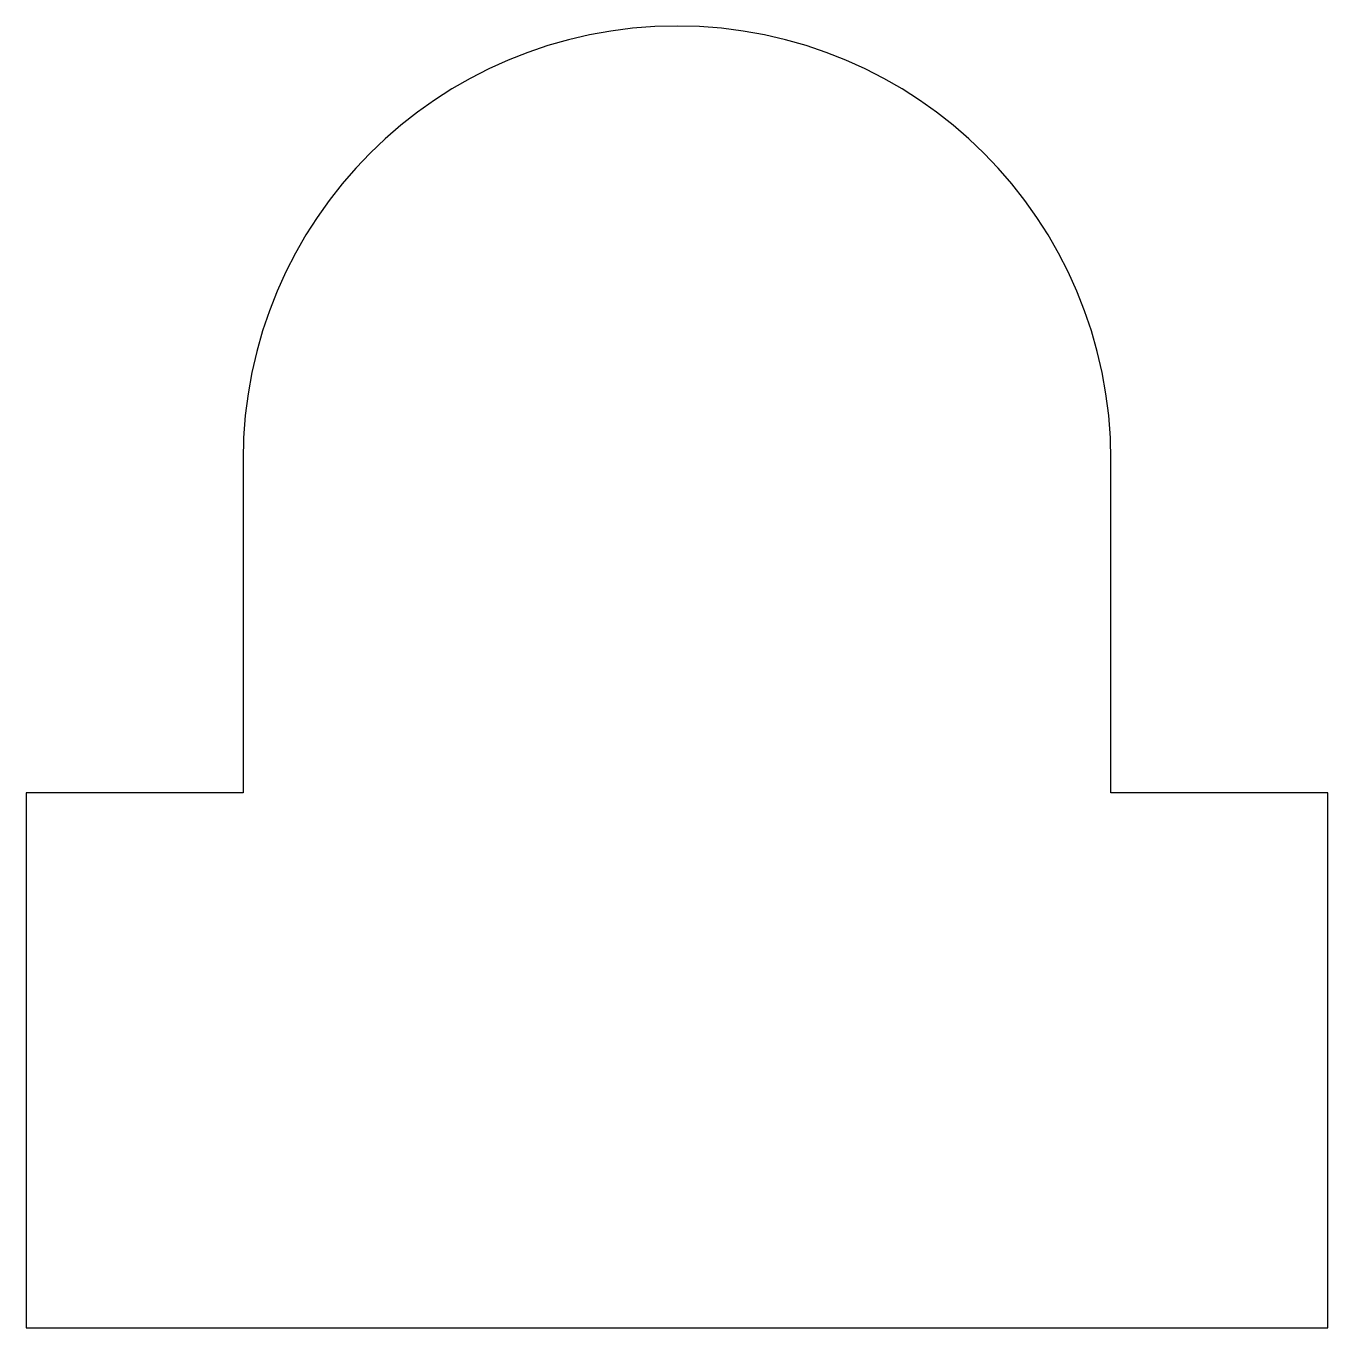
# Model space of a CAD drawing. Extents: x 6798.16 to 6807.16, y -6931.91 to -6922.91.
import ezdxf

# ---------------------------------------------------------------- set-up
doc = ezdxf.new("R2010")
doc.units = 0
doc.layers.add('PROF', color=7, linetype='CONTINUOUS')

msp = doc.modelspace()

# ---------------------------------------------------------------- linework, layer by layer
at = {"layer": 'PROF', "color": 0}
msp.add_lwpolyline([(6799.6633, -6925.9142), (6799.6633, -6928.2142), (6798.1633, -6928.2142), (6798.1633, -6931.9142), (6807.1633, -6931.9142), (6807.1633, -6928.2142), (6805.6633, -6928.2142), (6805.6633, -6925.9142, 1)], format="xyb", close=True, dxfattribs=at)

doc.saveas('drawing.dxf')
